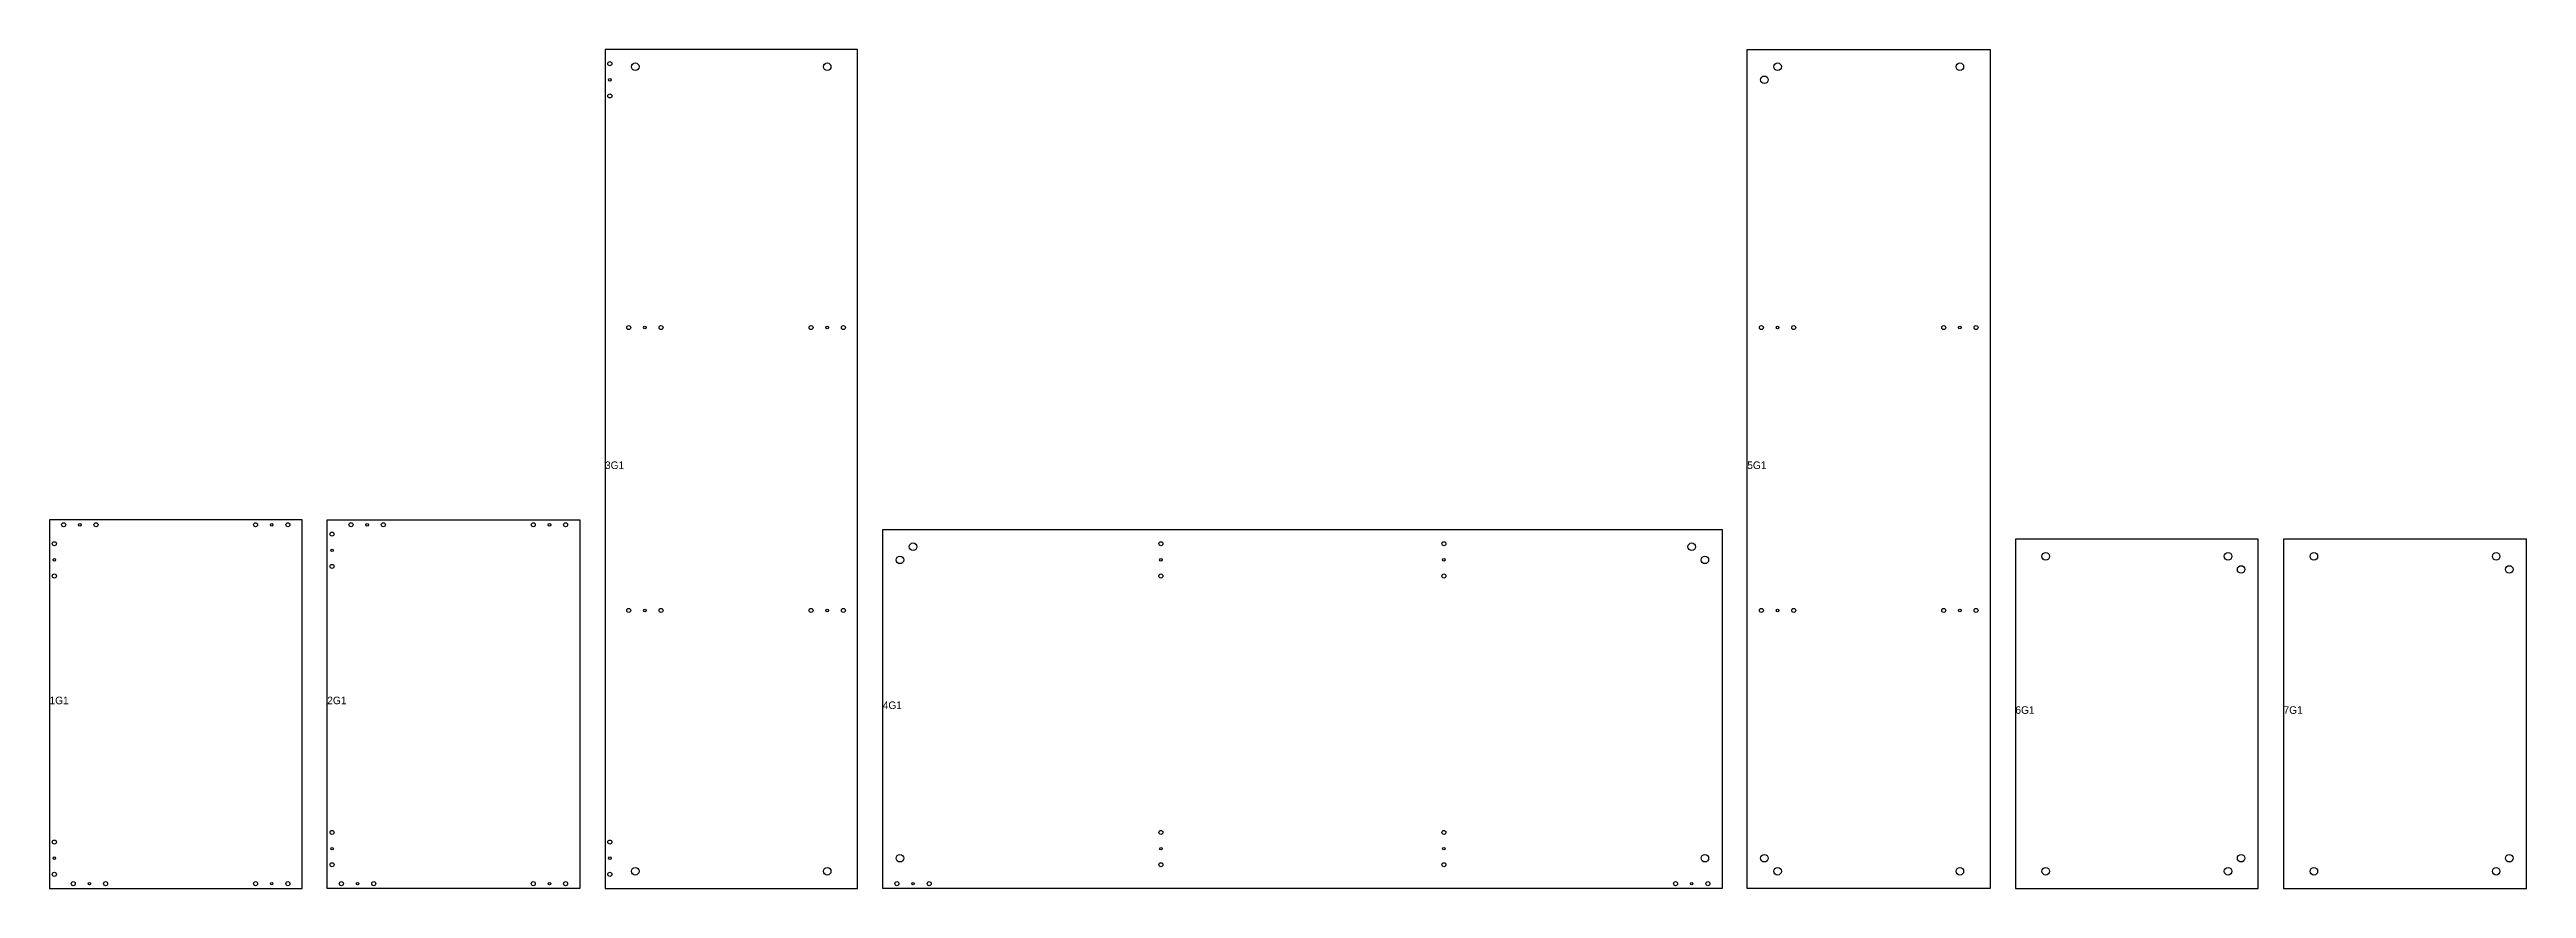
# Model space of a CAD drawing. Header units: millimetres. Extents: x 0 to 9944, y 0 to 3189.
# Drawn here: x 0 to 4905, y 0 to 1662 of the extents above; entities that cross this region are included whole.
import ezdxf

# ---------------------------------------------------------------- set-up
doc = ezdxf.new("R2010")
doc.units = ezdxf.units.MM
for name, color, linetype in [('contour_haut', 1, 'Continuous'), ('diam_15.0mm', 4, 'Continuous'), ('diam_5.0mm', 2, 'Continuous'), ('diam_8mm', 3, 'Continuous'), ('texte', 9, 'Continuous')]:
    doc.layers.add(name, color=color, linetype=linetype)

msp = doc.modelspace()

# ---------------------------------------------------------------- linework, layer by layer
at = {"layer": 'contour_haut'}
for points in [[(1100, 0), (1600, 0), (1600, 1662), (1100, 1662)], [(3843, 1662), (3843, 0), (3362, 0), (3362, 1662)], [(0, 0), (500, 0), (500, 730), (0, 730)], [(550, 730), (1050, 730), (1050, 0), (550, 0)], [(3312, 0), (1650, 0), (1650, 711), (3312, 711)], [(3893, 0), (4374, 0), (4374, 692), (3893, 692)], [(4424, 0), (4905, 0), (4905, 692), (4424, 692)]]:
    msp.add_lwpolyline(points, close=True, dxfattribs=at)
at = {"layer": 'diam_15.0mm'}
for centre in [(1160, 1628), (1540, 1628), (3422, 1628), (3783, 1628), (3396, 1602), (1684, 651), (1710, 677), (3252, 677), (3278, 651), (3953, 658), (4314, 658), (4340, 632), (4484, 658), (4845, 658), (4871, 632), (1684, 60), (3278, 60), (3396, 60), (4340, 60), (4871, 60), (1160, 34), (1540, 34), (3422, 34), (3783, 34), (3953, 34), (4314, 34), (4484, 34), (4845, 34)]:
    msp.add_circle(centre, 7.5, dxfattribs=at)
at = {"layer": 'diam_5.0mm'}
for centre in [(1109.5, 1602), (1179, 1111.2), (1540, 1111.2), (3422, 1111.2), (3783, 1111.2), (60, 720.5), (440, 720.5), (629, 720.5), (990, 720.5), (9.5, 651), (559.5, 670), (2200.8, 651), (2761.2, 651), (1179, 550.8), (1540, 550.8), (3422, 550.8), (3783, 550.8), (9.5, 60), (559.5, 79), (1109.5, 60), (2200.8, 79), (2761.2, 79), (79, 9.5), (440, 9.5), (610, 9.5), (990, 9.5), (1710, 9.5), (3252, 9.5)]:
    msp.add_circle(centre, 2.5, dxfattribs=at)
at = {"layer": 'diam_8mm'}
for centre in [(1109.5, 1634), (1109.5, 1570), (1147, 1111.2), (1211, 1111.2), (1508, 1111.2), (1572, 1111.2), (3390, 1111.2), (3454, 1111.2), (3751, 1111.2), (3815, 1111.2), (9.5, 683), (28, 720.5), (92, 720.5), (408, 720.5), (472, 720.5), (559.5, 702), (597, 720.5), (661, 720.5), (958, 720.5), (1022, 720.5), (2200.8, 683), (2761.2, 683), (559.5, 638), (9.5, 619), (2200.8, 619), (2761.2, 619), (1147, 550.8), (1211, 550.8), (1508, 550.8), (1572, 550.8), (3390, 550.8), (3454, 550.8), (3751, 550.8), (3815, 550.8), (559.5, 111), (2200.8, 111), (2761.2, 111), (9.5, 92), (559.5, 47), (1109.5, 92), (2200.8, 47), (2761.2, 47), (9.5, 28), (47, 9.5), (111, 9.5), (408, 9.5), (472, 9.5), (578, 9.5), (642, 9.5), (958, 9.5), (1022, 9.5), (1109.5, 28), (1678, 9.5), (1742, 9.5), (3220, 9.5), (3284, 9.5)]:
    msp.add_circle(centre, 4, dxfattribs=at)

# ---------------------------------------------------------------- texts
at = {"layer": 'texte'}
for s, p in [('3G1', (1100, 831)), ('5G1', (3362, 831)), ('1G1', (0, 365)), ('2G1', (550, 365)), ('4G1', (1650, 355.5)), ('6G1', (3893, 346)), ('7G1', (4424, 346))]:
    msp.add_text(s, height=15, dxfattribs=at).set_placement(p)

doc.saveas('drawing.dxf')
